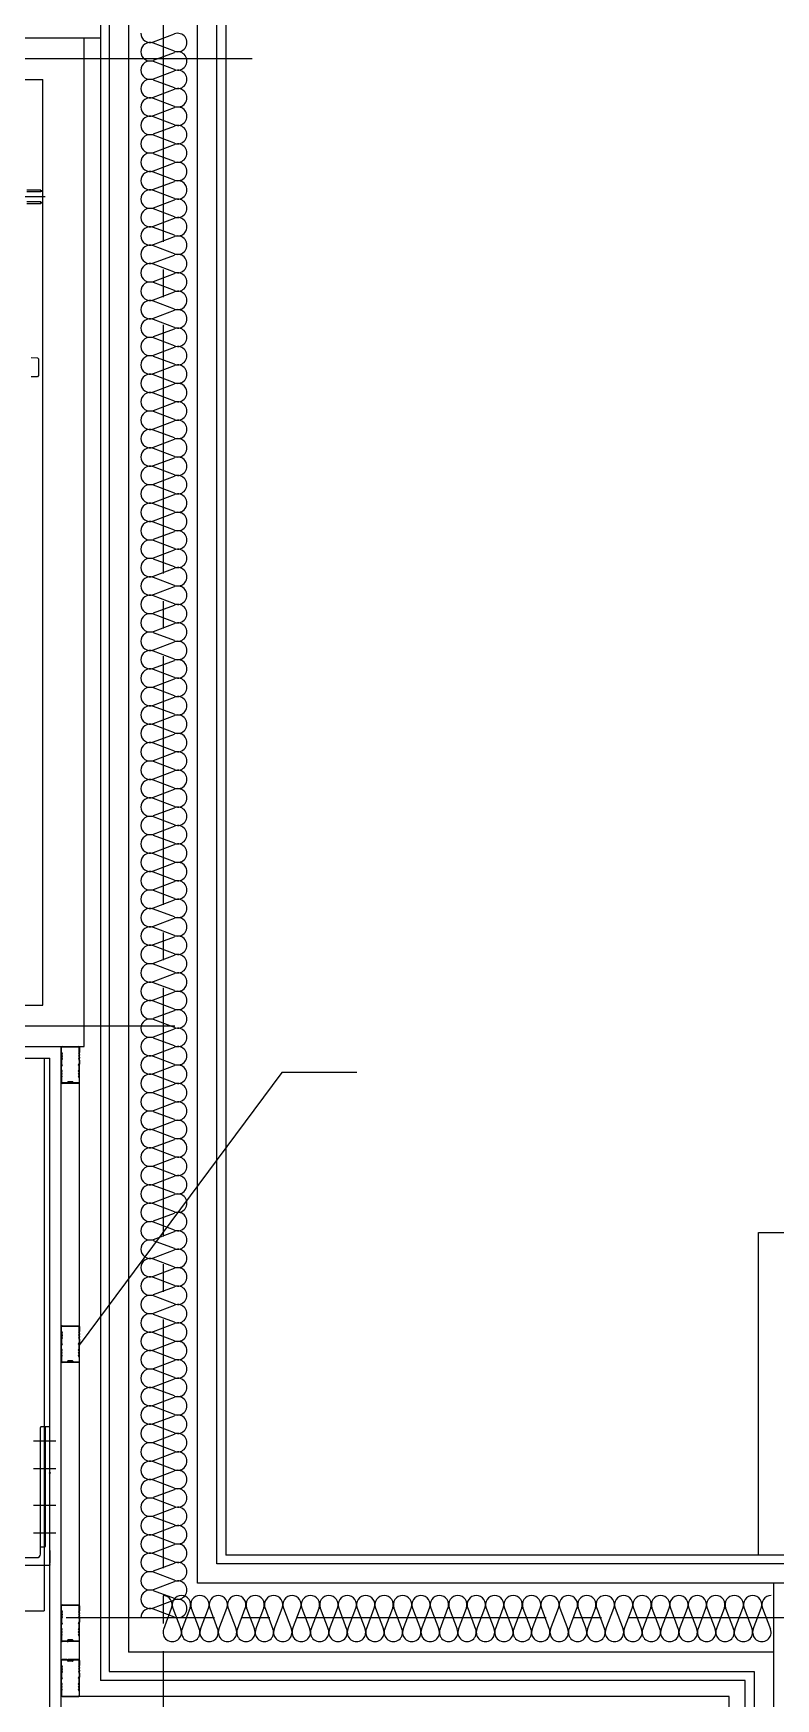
# Model space of a CAD drawing. Header units: millimetres. Extents: x 8300 to 98248, y -10383 to 40000.
# Drawn here: x 29159 to 29965, y 15320 to 17127 of the extents above; entities that cross this region are included whole.
import ezdxf

# ---------------------------------------------------------------- set-up
doc = ezdxf.new("R2010")
doc.units = ezdxf.units.MM
doc.header["$LTSCALE"] = 300
doc.linetypes.add('CADEWA_LINE5', pattern=[1.2, 0.9, -0.1, 0.1, -0.1])
doc.layers.add('K建0_壁', color=7, linetype='CONTINUOUS')

msp = doc.modelspace()

# ---------------------------------------------------------------- linework, layer by layer
at = {"layer": 'K建0_壁', "color": 250, "linetype": 'CADEWA_LINE5', "lineweight": -3}
for p, q in [((29300, 21851.2), (29300, 15304.7)), ((27688.6, 17100), (29396.6, 17100)), ((27688.6, 16050), (29312.7, 16050)), ((31156, 15407.5), (29194.9, 15407.5))]:
    msp.add_line(p, q, dxfattribs=at)
at = {"layer": 'K建0_壁', "color": 250, "linetype": 'Continuous', "lineweight": -3, "ltscale": 0.3}
for p, q in [((29232, 17686.5), (29232, 15339.5)), ((29368, 17658.5), (29368, 15475.5)), ((30068, 15475.5), (29368, 15475.5)), ((29932, 15339.5), (29232, 15339.5)), ((29932, 13978), (29932, 15339.5))]:
    msp.add_line(p, q, dxfattribs=at)
at = {"layer": 'K建0_壁', "color": 250, "linetype": 'Continuous', "lineweight": -3}
for p, q in [((29241.5, 17686.5), (29241.5, 15349)), ((29262.5, 17686.5), (29262.5, 15370)), ((29337.5, 15445), (29337.5, 17658.5)), ((29358.5, 15466), (29358.5, 17658.5)), ((27707.5, 17122.5), (29232, 17122.5)), ((29214.5, 16027.5), (29214.5, 17122.5)), ((29289.6, 17118.2), (29312.5, 17126.8)), ((29312.5, 17108.2), (29289.6, 17116.8)), ((29289.6, 17098.2), (29312.5, 17106.8)), ((29312.5, 17088.2), (29289.6, 17096.8)), ((29289.6, 17078.2), (29312.5, 17086.8)), ((27707.5, 17077.5), (29169.5, 17077.5)), ((29169.5, 16072.5), (29169.5, 17077.5)), ((29312.5, 17068.2), (29289.6, 17076.8)), ((29289.6, 17058.2), (29312.5, 17066.8)), ((29312.5, 17048.2), (29289.6, 17056.8)), ((29289.6, 17038.2), (29312.5, 17046.8)), ((29312.5, 17028.2), (29289.6, 17036.8)), ((29289.6, 17018.2), (29312.5, 17026.8)), ((29312.5, 17008.2), (29289.6, 17016.8)), ((29289.6, 16998.2), (29312.5, 17006.8)), ((29312.5, 16988.2), (29289.6, 16996.8)), ((29289.6, 16978.2), (29312.5, 16986.8)), ((29312.5, 16968.2), (29289.6, 16976.8)), ((29289.6, 16958.2), (29312.5, 16966.8)), ((29172, 16950), (29103.5, 16950)), ((29312.5, 16948.2), (29289.6, 16956.8)), ((29289.6, 16938.2), (29312.5, 16946.8)), ((29312.5, 16928.2), (29289.6, 16936.8)), ((29289.6, 16918.2), (29312.5, 16926.8)), ((29312.5, 16908.2), (29289.6, 16916.8)), ((29289.6, 16898.2), (29312.5, 16906.8)), ((29312.5, 16888.2), (29289.6, 16896.8)), ((29289.6, 16878.2), (29312.5, 16886.8)), ((29312.5, 16868.2), (29289.6, 16876.8)), ((29289.6, 16858.2), (29312.5, 16866.8)), ((29312.5, 16848.2), (29289.6, 16856.8)), ((29289.6, 16838.2), (29312.5, 16846.8)), ((29312.5, 16828.2), (29289.6, 16836.8)), ((29289.6, 16818.2), (29312.5, 16826.8)), ((29312.5, 16808.2), (29289.6, 16816.8)), ((29289.6, 16798.2), (29312.5, 16806.8)), ((29312.5, 16788.2), (29289.6, 16796.8)), ((29289.6, 16778.2), (29312.5, 16786.8)), ((29157, 16775.5), (29163.8, 16775.3)), ((29163.8, 16775.3), (29165, 16774.1)), ((29165, 16774.1), (29165, 16755.9)), ((29312.5, 16768.2), (29289.6, 16776.8)), ((29289.6, 16758.2), (29312.5, 16766.8)), ((29163.8, 16754.7), (29157, 16754.5)), ((29165, 16755.9), (29163.8, 16754.7)), ((29312.5, 16748.2), (29289.6, 16756.8)), ((29289.6, 16738.2), (29312.5, 16746.8)), ((29312.5, 16728.2), (29289.6, 16736.8)), ((29289.6, 16718.2), (29312.5, 16726.8)), ((29312.5, 16708.2), (29289.6, 16716.8)), ((29289.6, 16698.2), (29312.5, 16706.8)), ((29312.5, 16688.2), (29289.6, 16696.8)), ((29289.6, 16678.2), (29312.5, 16686.8)), ((29312.5, 16668.2), (29289.6, 16676.8)), ((29289.6, 16658.2), (29312.5, 16666.8)), ((29312.5, 16648.2), (29289.6, 16656.8)), ((29289.6, 16638.2), (29312.5, 16646.8)), ((29312.5, 16628.2), (29289.6, 16636.8)), ((29289.6, 16618.2), (29312.5, 16626.8)), ((29312.5, 16608.2), (29289.6, 16616.8)), ((29289.6, 16598.2), (29312.5, 16606.8)), ((29312.5, 16588.2), (29289.6, 16596.8)), ((29289.6, 16578.2), (29312.5, 16586.8)), ((29312.5, 16568.2), (29289.6, 16576.8)), ((29289.6, 16558.2), (29312.5, 16566.8)), ((29312.5, 16548.2), (29289.6, 16556.8)), ((29289.6, 16538.2), (29312.5, 16546.8)), ((29312.5, 16528.2), (29289.6, 16536.8)), ((29289.6, 16518.2), (29312.5, 16526.8)), ((29312.5, 16508.2), (29289.6, 16516.8)), ((29289.6, 16498.2), (29312.5, 16506.8)), ((29312.5, 16488.2), (29289.6, 16496.8)), ((29289.6, 16478.2), (29312.5, 16486.8)), ((29312.5, 16468.2), (29289.6, 16476.8)), ((29289.6, 16458.2), (29312.5, 16466.8)), ((29312.5, 16448.2), (29289.6, 16456.8)), ((29289.6, 16438.2), (29312.5, 16446.8)), ((29312.5, 16428.2), (29289.6, 16436.8)), ((29289.6, 16418.2), (29312.5, 16426.8)), ((29312.5, 16408.2), (29289.6, 16416.8)), ((29289.6, 16398.2), (29312.5, 16406.8)), ((29312.5, 16388.2), (29289.6, 16396.8)), ((29289.6, 16378.2), (29312.5, 16386.8)), ((29312.5, 16368.2), (29289.6, 16376.8)), ((29289.6, 16358.2), (29312.5, 16366.8)), ((29312.5, 16348.2), (29289.6, 16356.8)), ((29289.6, 16338.2), (29312.5, 16346.8)), ((29312.5, 16328.2), (29289.6, 16336.8)), ((29289.6, 16318.2), (29312.5, 16326.8)), ((29312.5, 16308.2), (29289.6, 16316.8)), ((29289.6, 16298.2), (29312.5, 16306.8)), ((29312.5, 16288.2), (29289.6, 16296.8)), ((29289.6, 16278.2), (29312.5, 16286.8)), ((29312.5, 16268.2), (29289.6, 16276.8)), ((29289.6, 16258.2), (29312.5, 16266.8)), ((29312.5, 16248.2), (29289.6, 16256.8)), ((29289.6, 16238.2), (29312.5, 16246.8)), ((29312.5, 16228.2), (29289.6, 16236.8)), ((29289.6, 16218.2), (29312.5, 16226.8)), ((29312.5, 16208.2), (29289.6, 16216.8)), ((29289.6, 16198.2), (29312.5, 16206.8)), ((29312.5, 16188.2), (29289.6, 16196.8)), ((29289.6, 16178.2), (29312.5, 16186.8)), ((29312.5, 16168.2), (29289.6, 16176.8)), ((29289.6, 16158.2), (29312.5, 16166.8)), ((29312.5, 16148.2), (29289.6, 16156.8)), ((29289.6, 16138.2), (29312.5, 16146.8)), ((29312.5, 16128.2), (29289.6, 16136.8)), ((29289.6, 16118.2), (29312.5, 16126.8)), ((29312.5, 16108.2), (29289.6, 16116.8)), ((29289.6, 16098.2), (29312.5, 16106.8)), ((29312.5, 16088.2), (29289.6, 16096.8)), ((27752.5, 16072.5), (29169.5, 16072.5)), ((29289.6, 16078.2), (29312.5, 16086.8)), ((29312.5, 16068.2), (29289.6, 16076.8)), ((29289.6, 16058.2), (29312.5, 16066.8)), ((29312.5, 16048.2), (29289.6, 16056.8)), ((29289.6, 16038.2), (29312.5, 16046.8)), ((29312.5, 16028.2), (29289.6, 16036.8)), ((27752.5, 16027.5), (29214.5, 16027.5)), ((29189.5, 15277), (29189.5, 16027.5)), ((29189.5, 16026.5), (29189.5, 16021.5)), ((29189.5, 16021.5), (29190.1, 16020)), ((29190.1, 16020), (29189.5, 16018.5)), ((29189.5, 16018.5), (29190.1, 16017)), ((29189.9, 16021.6), (29189.9, 16026.5)), ((29189.9, 16021.6), (29190.6, 16020)), ((29190.6, 16020), (29190, 16018.5)), ((29190, 16018.5), (29190.6, 16017)), ((29190.5, 16027.5), (29208.5, 16027.5)), ((29190.5, 16027.1), (29208.5, 16027.1)), ((29209, 16021.6), (29208.4, 16020)), ((29208.4, 16020), (29209, 16018.5)), ((29209, 16018.5), (29208.4, 16017)), ((29209.5, 16021.5), (29208.9, 16020)), ((29208.9, 16020), (29209.5, 16018.5)), ((29209.5, 16018.5), (29208.9, 16017)), ((29209, 16021.6), (29209, 16026.5)), ((29209.5, 15322), (29209.5, 16027.5)), ((29209.5, 16026.5), (29209.5, 16021.5)), ((29289.6, 16018.2), (29312.5, 16026.8)), ((27765, 16015), (29177, 16015)), ((27771, 16015), (29171, 16015)), ((29171, 16015), (29171, 15415)), ((29177, 15264.5), (29177, 16015)), ((29190.1, 16017), (29189.5, 16015.5)), ((29189.5, 16015.5), (29190.1, 16014)), ((29190.1, 16014), (29189.5, 16012.5)), ((29189.5, 16012.5), (29189.5, 16009)), ((29189.5, 16009), (29190.1, 16007.5)), ((29189.5, 16006), (29190.1, 16007.5)), ((29189.5, 16002.5), (29189.5, 16006)), ((29190.1, 16001), (29189.5, 16002.5)), ((29189.5, 15999.5), (29190.1, 16001)), ((29190.6, 16014), (29189.9, 16012.4)), ((29189.9, 16012.4), (29189.9, 16009.1)), ((29190.6, 16007.5), (29189.9, 16009.1)), ((29190.6, 16007.5), (29189.9, 16005.9)), ((29189.9, 16002.6), (29189.9, 16005.9)), ((29190.6, 16001), (29189.9, 16002.6)), ((29190.6, 16017), (29190, 16015.5)), ((29190, 16015.5), (29190.6, 16014)), ((29190, 15999.5), (29190.6, 16001)), ((29208.4, 16017), (29209, 16015.5)), ((29209, 16015.5), (29208.4, 16014)), ((29208.4, 16014), (29209, 16012.4)), ((29208.4, 16007.5), (29209, 16009.1)), ((29208.4, 16007.5), (29209, 16005.9)), ((29208.4, 16001), (29209, 16002.6)), ((29209, 15999.5), (29208.4, 16001)), ((29208.9, 16017), (29209.5, 16015.5)), ((29209.5, 16015.5), (29208.9, 16014)), ((29208.9, 16014), (29209.5, 16012.5)), ((29209.5, 16009), (29208.9, 16007.5)), ((29209.5, 16006), (29208.9, 16007.5)), ((29208.9, 16001), (29209.5, 16002.5)), ((29209.5, 15999.5), (29208.9, 16001)), ((29209, 16012.4), (29209, 16009.1)), ((29209, 16002.6), (29209, 16005.9)), ((29209.5, 16012.5), (29209.5, 16009)), ((29209.5, 16002.5), (29209.5, 16006)), ((29312.5, 16008.2), (29289.6, 16016.8)), ((29289.6, 15998.2), (29312.5, 16006.8)), ((29190.1, 15998), (29189.5, 15999.5)), ((29189.5, 15996.5), (29190.1, 15998)), ((29190.1, 15995), (29189.5, 15996.5)), ((29189.5, 15993.5), (29190.1, 15995)), ((29189.5, 15988.5), (29189.5, 15993.5)), ((29189.9, 15993.4), (29190.6, 15995)), ((29189.9, 15993.4), (29189.9, 15988.5)), ((29190.6, 15998), (29190, 15999.5)), ((29190, 15996.5), (29190.6, 15998)), ((29190.6, 15995), (29190, 15996.5)), ((29195.8, 15988), (29190.5, 15988)), ((29195.8, 15987.5), (29190.5, 15987.5)), ((29201.7, 15989.3), (29197.2, 15989.3)), ((29201.7, 15988.9), (29197.2, 15988.9)), ((29201.7, 15988.4), (29197.2, 15988.4)), ((29208.5, 15988), (29197.2, 15988)), ((29208.5, 15987.5), (29197.2, 15987.5)), ((29201.7, 15988.9), (29201.7, 15988.4)), ((29208.4, 15998), (29209, 15999.5)), ((29209, 15996.5), (29208.4, 15998)), ((29208.4, 15995), (29209, 15996.5)), ((29209, 15993.4), (29208.4, 15995)), ((29208.9, 15998), (29209.5, 15999.5)), ((29209.5, 15996.5), (29208.9, 15998)), ((29208.9, 15995), (29209.5, 15996.5)), ((29209.5, 15993.5), (29208.9, 15995)), ((29209, 15993.4), (29209, 15988.5)), ((29209.5, 15988.5), (29209.5, 15993.5)), ((29312.5, 15988.2), (29289.6, 15996.8)), ((29289.6, 15978.2), (29312.5, 15986.8)), ((29312.5, 15968.2), (29289.6, 15976.8)), ((29289.6, 15958.2), (29312.5, 15966.8)), ((29312.5, 15948.2), (29289.6, 15956.8)), ((29289.6, 15938.2), (29312.5, 15946.8)), ((29312.5, 15928.2), (29289.6, 15936.8)), ((29289.6, 15918.2), (29312.5, 15926.8)), ((29312.5, 15908.2), (29289.6, 15916.8)), ((29289.6, 15898.2), (29312.5, 15906.8)), ((29312.5, 15888.2), (29289.6, 15896.8)), ((29289.6, 15878.2), (29312.5, 15886.8)), ((29312.5, 15868.2), (29289.6, 15876.8)), ((29289.6, 15858.2), (29312.5, 15866.8)), ((29312.5, 15848.2), (29289.6, 15856.8)), ((29289.6, 15838.2), (29312.5, 15846.8)), ((29312.5, 15828.2), (29289.6, 15836.8)), ((29289.6, 15818.2), (29312.5, 15826.8)), ((29946.5, 15475.5), (29946.5, 15825.5)), ((29946.5, 15825.5), (30068, 15825.5)), ((29312.5, 15808.2), (29289.6, 15816.8)), ((29289.6, 15798.2), (29312.5, 15806.8)), ((29312.5, 15788.2), (29289.6, 15796.8)), ((29289.6, 15778.2), (29312.5, 15786.8)), ((29312.5, 15768.2), (29289.6, 15776.8)), ((29289.6, 15758.2), (29312.5, 15766.8)), ((29312.5, 15748.2), (29289.6, 15756.8)), ((29289.6, 15738.2), (29312.5, 15746.8)), ((29312.5, 15728.2), (29289.6, 15736.8)), ((29189.5, 15723.5), (29189.5, 15718.5)), ((29189.5, 15718.5), (29190.1, 15717)), ((29190.1, 15717), (29189.5, 15715.5)), ((29189.5, 15715.5), (29190.1, 15714)), ((29190.1, 15714), (29189.5, 15712.5)), ((29189.5, 15712.5), (29190.1, 15711)), ((29190.1, 15711), (29189.5, 15709.5)), ((29189.9, 15718.6), (29189.9, 15723.5)), ((29189.9, 15718.6), (29190.6, 15717)), ((29190.6, 15711), (29189.9, 15709.4)), ((29190.6, 15717), (29190, 15715.5)), ((29190, 15715.5), (29190.6, 15714)), ((29190.6, 15714), (29190, 15712.5)), ((29190, 15712.5), (29190.6, 15711)), ((29190.5, 15724.5), (29208.5, 15724.5)), ((29190.5, 15724.1), (29208.5, 15724.1)), ((29209, 15718.6), (29208.4, 15717)), ((29208.4, 15717), (29209, 15715.5)), ((29209, 15715.5), (29208.4, 15714)), ((29208.4, 15714), (29209, 15712.5)), ((29209, 15712.5), (29208.4, 15711)), ((29208.4, 15711), (29209, 15709.4)), ((29209.5, 15718.5), (29208.9, 15717)), ((29208.9, 15717), (29209.5, 15715.5)), ((29209.5, 15715.5), (29208.9, 15714)), ((29208.9, 15714), (29209.5, 15712.5)), ((29209.5, 15712.5), (29208.9, 15711)), ((29208.9, 15711), (29209.5, 15709.5)), ((29209, 15718.6), (29209, 15723.5)), ((29209.5, 15723.5), (29209.5, 15718.5)), ((29289.6, 15718.2), (29312.5, 15726.8)), ((29312.5, 15708.2), (29289.6, 15716.8)), ((29189.5, 15709.5), (29189.5, 15706)), ((29189.5, 15706), (29190.1, 15704.5)), ((29189.5, 15703), (29190.1, 15704.5)), ((29189.5, 15699.5), (29189.5, 15703)), ((29190.1, 15698), (29189.5, 15699.5)), ((29189.5, 15696.5), (29190.1, 15698)), ((29190.1, 15695), (29189.5, 15696.5)), ((29189.5, 15693.5), (29190.1, 15695)), ((29190.1, 15692), (29189.5, 15693.5)), ((29189.9, 15709.4), (29189.9, 15706.1)), ((29190.6, 15704.5), (29189.9, 15706.1)), ((29190.6, 15704.5), (29189.9, 15702.9)), ((29189.9, 15699.6), (29189.9, 15702.9)), ((29190.6, 15698), (29189.9, 15699.6)), ((29190, 15696.5), (29190.6, 15698)), ((29190.6, 15695), (29190, 15696.5)), ((29190, 15693.5), (29190.6, 15695)), ((29190.6, 15692), (29190, 15693.5)), ((29208.4, 15704.5), (29209, 15706.1)), ((29208.4, 15704.5), (29209, 15702.9)), ((29208.4, 15698), (29209, 15699.6)), ((29209, 15696.5), (29208.4, 15698)), ((29208.4, 15695), (29209, 15696.5)), ((29209, 15693.5), (29208.4, 15695)), ((29208.4, 15692), (29209, 15693.5)), ((29209.5, 15706), (29208.9, 15704.5)), ((29209.5, 15703), (29208.9, 15704.5)), ((29208.9, 15698), (29209.5, 15699.5)), ((29209.5, 15696.5), (29208.9, 15698)), ((29208.9, 15695), (29209.5, 15696.5)), ((29209.5, 15693.5), (29208.9, 15695)), ((29208.9, 15692), (29209.5, 15693.5)), ((29209, 15709.4), (29209, 15706.1)), ((29209, 15699.6), (29209, 15702.9)), ((29209.5, 15709.5), (29209.5, 15706)), ((29209.5, 15699.5), (29209.5, 15703)), ((29289.6, 15698.2), (29312.5, 15706.8)), ((29312.5, 15688.2), (29289.6, 15696.8)), ((29189.5, 15690.5), (29190.1, 15692)), ((29189.5, 15685.5), (29189.5, 15690.5)), ((29189.9, 15690.4), (29190.6, 15692)), ((29189.9, 15690.4), (29189.9, 15685.5)), ((29195.8, 15685), (29190.5, 15685)), ((29195.8, 15684.5), (29190.5, 15684.5)), ((29201.7, 15686.3), (29197.2, 15686.3)), ((29201.7, 15685.9), (29197.2, 15685.9)), ((29201.7, 15685.4), (29197.2, 15685.4)), ((29208.5, 15685), (29197.2, 15685)), ((29208.5, 15684.5), (29197.2, 15684.5)), ((29201.7, 15685.9), (29201.7, 15685.4)), ((29209, 15690.4), (29208.4, 15692)), ((29209.5, 15690.5), (29208.9, 15692)), ((29209, 15690.4), (29209, 15685.5)), ((29209.5, 15685.5), (29209.5, 15690.5)), ((29289.6, 15678.2), (29312.5, 15686.8)), ((29312.5, 15668.2), (29289.6, 15676.8)), ((29289.6, 15658.2), (29312.5, 15666.8)), ((29312.5, 15648.2), (29289.6, 15656.8)), ((29289.6, 15638.2), (29312.5, 15646.8)), ((29312.5, 15628.2), (29289.6, 15636.8)), ((29289.6, 15618.2), (29312.5, 15626.8)), ((29166.9, 15484.8), (29166.9, 15614.1)), ((29167.4, 15614.6), (29167.4, 15614.6)), ((29167.5, 15614.6), (29167.4, 15614.6)), ((29172.3, 15614.6), (29167.5, 15614.6)), ((29177, 15614.6), (29172.5, 15614.6)), ((29172.5, 15613.6), (29172.5, 15614.6)), ((29172.5, 15485.4), (29172.5, 15613.6)), ((29177, 15613.6), (29177, 15614.6)), ((29177, 15465.4), (29177, 15613.6)), ((29312.5, 15608.2), (29289.6, 15616.8)), ((29289.6, 15598.2), (29312.5, 15606.8)), ((29159.4, 15599.6), (29183.7, 15599.6)), ((29312.5, 15588.2), (29289.6, 15596.8)), ((29289.6, 15578.2), (29312.5, 15586.8)), ((29159.4, 15569.6), (29183.7, 15569.6)), ((29312.5, 15568.2), (29289.6, 15576.8)), ((29289.6, 15558.2), (29312.5, 15566.8)), ((29312.5, 15548.2), (29289.6, 15556.8)), ((29289.6, 15538.2), (29312.5, 15546.8)), ((29312.5, 15528.2), (29289.6, 15536.8)), ((29159.4, 15529.6), (29183.7, 15529.6)), ((29289.6, 15518.2), (29312.5, 15526.8)), ((29312.5, 15508.2), (29289.6, 15516.8)), ((29159.4, 15499.6), (29183.7, 15499.6)), ((29289.6, 15498.2), (29312.5, 15506.8)), ((29312.5, 15488.2), (29289.6, 15496.8)), ((29166.9, 15476.6), (29166.9, 15484.6)), ((29166.9, 15484.6), (29167, 15484.6)), ((29167.5, 15484.6), (29167, 15484.6)), ((29167.5, 15484.6), (29171.7, 15484.6)), ((29177, 15480.6), (29177, 15481.6)), ((29289.6, 15478.2), (29312.5, 15486.8)), ((29312.5, 15468.2), (29289.6, 15476.8)), ((29138, 15464.5), (29177, 15464.5)), ((29142, 15472.7), (29163, 15472.7)), ((29177, 15465.4), (29177, 15464.6)), ((29177, 15464.6), (29177, 15464.5)), ((29289.6, 15458.2), (29312.5, 15466.8)), ((30058.5, 15466), (29358.5, 15466)), ((29312.5, 15448.2), (29289.6, 15456.8)), ((29289.6, 15438.2), (29312.5, 15446.8)), ((30037.5, 15445), (29337.5, 15445)), ((29962.5, 15445), (29962.5, 13631.2)), ((29312.5, 15428.2), (29289.6, 15436.8)), ((29289.6, 15418.2), (29312.5, 15426.8)), ((27771, 15415), (29171, 15415)), ((29189.5, 15420.5), (29189.5, 15415.5)), ((29189.5, 15415.5), (29190.1, 15414)), ((29190.1, 15414), (29189.5, 15412.5)), ((29189.5, 15412.5), (29190.1, 15411)), ((29190.1, 15411), (29189.5, 15409.5)), ((29189.5, 15409.5), (29190.1, 15408)), ((29190.1, 15408), (29189.5, 15406.5)), ((29189.5, 15406.5), (29189.5, 15403)), ((29189.9, 15415.6), (29189.9, 15420.5)), ((29189.9, 15415.6), (29190.6, 15414)), ((29190.6, 15408), (29189.9, 15406.4)), ((29189.9, 15406.4), (29189.9, 15403.1)), ((29190.6, 15414), (29190, 15412.5)), ((29190, 15412.5), (29190.6, 15411)), ((29190.6, 15411), (29190, 15409.5)), ((29190, 15409.5), (29190.6, 15408)), ((29190.5, 15421.5), (29208.5, 15421.5)), ((29190.5, 15421.1), (29208.5, 15421.1)), ((29209, 15415.6), (29208.4, 15414)), ((29208.4, 15414), (29209, 15412.5)), ((29209, 15412.5), (29208.4, 15411)), ((29208.4, 15411), (29209, 15409.5)), ((29209, 15409.5), (29208.4, 15408)), ((29208.4, 15408), (29209, 15406.4)), ((29209.5, 15415.5), (29208.9, 15414)), ((29208.9, 15414), (29209.5, 15412.5)), ((29209.5, 15412.5), (29208.9, 15411)), ((29208.9, 15411), (29209.5, 15409.5)), ((29209.5, 15409.5), (29208.9, 15408)), ((29208.9, 15408), (29209.5, 15406.5)), ((29209, 15415.6), (29209, 15420.5)), ((29209, 15406.4), (29209, 15403.1)), ((29209.5, 15420.5), (29209.5, 15415.5)), ((29209.5, 15406.5), (29209.5, 15403)), ((29312.5, 15408.2), (29289.6, 15416.8)), ((29300.7, 15395), (29309.3, 15417.9)), ((29310.7, 15417.9), (29319.3, 15395)), ((29320.7, 15395), (29329.3, 15417.9)), ((29330.7, 15417.9), (29339.3, 15395)), ((29340.7, 15395), (29349.3, 15417.9)), ((29350.7, 15417.9), (29359.3, 15395)), ((29360.7, 15395), (29369.3, 15417.9)), ((29370.7, 15417.9), (29379.3, 15395)), ((29380.7, 15395), (29389.3, 15417.9)), ((29390.7, 15417.9), (29399.3, 15395)), ((29400.7, 15395), (29409.3, 15417.9)), ((29410.7, 15417.9), (29419.3, 15395)), ((29420.7, 15395), (29429.3, 15417.9)), ((29430.7, 15417.9), (29439.3, 15395)), ((29440.7, 15395), (29449.3, 15417.9)), ((29450.7, 15417.9), (29459.3, 15395)), ((29460.7, 15395), (29469.3, 15417.9)), ((29470.7, 15417.9), (29479.3, 15395)), ((29480.7, 15395), (29489.3, 15417.9)), ((29490.7, 15417.9), (29499.3, 15395)), ((29500.7, 15395), (29509.3, 15417.9)), ((29510.7, 15417.9), (29519.3, 15395)), ((29520.7, 15395), (29529.3, 15417.9)), ((29530.7, 15417.9), (29539.3, 15395)), ((29540.7, 15395), (29549.3, 15417.9)), ((29550.7, 15417.9), (29559.3, 15395)), ((29560.7, 15395), (29569.3, 15417.9)), ((29570.7, 15417.9), (29579.3, 15395)), ((29580.7, 15395), (29589.3, 15417.9)), ((29590.7, 15417.9), (29599.3, 15395)), ((29600.7, 15395), (29609.3, 15417.9)), ((29610.7, 15417.9), (29619.3, 15395)), ((29620.7, 15395), (29629.3, 15417.9)), ((29630.7, 15417.9), (29639.3, 15395)), ((29640.7, 15395), (29649.3, 15417.9)), ((29650.7, 15417.9), (29659.3, 15395)), ((29660.7, 15395), (29669.3, 15417.9)), ((29670.7, 15417.9), (29679.3, 15395)), ((29680.7, 15395), (29689.3, 15417.9)), ((29690.7, 15417.9), (29699.3, 15395)), ((29700.7, 15395), (29709.3, 15417.9)), ((29710.7, 15417.9), (29719.3, 15395)), ((29720.7, 15395), (29729.3, 15417.9)), ((29730.7, 15417.9), (29739.3, 15395)), ((29740.7, 15395), (29749.3, 15417.9)), ((29750.7, 15417.9), (29759.3, 15395)), ((29760.7, 15395), (29769.3, 15417.9)), ((29770.7, 15417.9), (29779.3, 15395)), ((29780.7, 15395), (29789.3, 15417.9)), ((29790.7, 15417.9), (29799.3, 15395)), ((29800.7, 15395), (29809.3, 15417.9)), ((29810.7, 15417.9), (29819.3, 15395)), ((29820.7, 15395), (29829.3, 15417.9)), ((29830.7, 15417.9), (29839.3, 15395)), ((29840.7, 15395), (29849.3, 15417.9)), ((29850.7, 15417.9), (29859.3, 15395)), ((29860.7, 15395), (29869.3, 15417.9)), ((29870.7, 15417.9), (29879.3, 15395)), ((29880.7, 15395), (29889.3, 15417.9)), ((29890.7, 15417.9), (29899.3, 15395)), ((29900.7, 15395), (29909.3, 15417.9)), ((29910.7, 15417.9), (29919.3, 15395)), ((29920.7, 15395), (29929.3, 15417.9)), ((29930.7, 15417.9), (29939.3, 15395)), ((29940.7, 15395), (29949.3, 15417.9)), ((29950.7, 15417.9), (29959.3, 15395)), ((29189.5, 15403), (29190.1, 15401.5)), ((29189.5, 15400), (29190.1, 15401.5)), ((29189.5, 15396.5), (29189.5, 15400)), ((29190.1, 15395), (29189.5, 15396.5)), ((29189.5, 15393.5), (29190.1, 15395)), ((29190.1, 15392), (29189.5, 15393.5)), ((29189.5, 15390.5), (29190.1, 15392)), ((29190.1, 15389), (29189.5, 15390.5)), ((29189.5, 15387.5), (29190.1, 15389)), ((29189.5, 15382.5), (29189.5, 15387.5)), ((29190.6, 15401.5), (29189.9, 15403.1)), ((29190.6, 15401.5), (29189.9, 15399.9)), ((29189.9, 15396.6), (29189.9, 15399.9)), ((29190.6, 15395), (29189.9, 15396.6)), ((29189.9, 15387.4), (29190.6, 15389)), ((29189.9, 15387.4), (29189.9, 15382.5)), ((29190, 15393.5), (29190.6, 15395)), ((29190.6, 15392), (29190, 15393.5)), ((29190, 15390.5), (29190.6, 15392)), ((29190.6, 15389), (29190, 15390.5)), ((29208.4, 15401.5), (29209, 15403.1)), ((29208.4, 15401.5), (29209, 15399.9)), ((29208.4, 15395), (29209, 15396.6)), ((29209, 15393.5), (29208.4, 15395)), ((29208.4, 15392), (29209, 15393.5)), ((29209, 15390.5), (29208.4, 15392)), ((29208.4, 15389), (29209, 15390.5)), ((29209, 15387.4), (29208.4, 15389)), ((29209.5, 15403), (29208.9, 15401.5)), ((29209.5, 15400), (29208.9, 15401.5)), ((29208.9, 15395), (29209.5, 15396.5)), ((29209.5, 15393.5), (29208.9, 15395)), ((29208.9, 15392), (29209.5, 15393.5)), ((29209.5, 15390.5), (29208.9, 15392)), ((29208.9, 15389), (29209.5, 15390.5)), ((29209.5, 15387.5), (29208.9, 15389)), ((29209, 15396.6), (29209, 15399.9)), ((29209, 15387.4), (29209, 15382.5)), ((29209.5, 15396.5), (29209.5, 15400)), ((29209.5, 15382.5), (29209.5, 15387.5)), ((29195.8, 15382), (29190.5, 15382)), ((29195.8, 15381.5), (29190.5, 15381.5)), ((29201.7, 15383.3), (29197.2, 15383.3)), ((29201.7, 15382.9), (29197.2, 15382.9)), ((29201.7, 15382.4), (29197.2, 15382.4)), ((29208.5, 15382), (29197.2, 15382)), ((29208.5, 15381.5), (29197.2, 15381.5)), ((29201.7, 15382.9), (29201.7, 15382.4)), ((29962.5, 15370), (29262.5, 15370)), ((29189.5, 15361), (29189.5, 15356)), ((29189.5, 15356), (29190.1, 15354.5)), ((29190.1, 15354.5), (29189.5, 15353)), ((29189.5, 15353), (29190.1, 15351.5)), ((29190.1, 15351.5), (29189.5, 15350)), ((29189.5, 15350), (29190.1, 15348.5)), ((29189.9, 15356.1), (29189.9, 15361)), ((29189.9, 15356.1), (29190.6, 15354.5)), ((29190.6, 15354.5), (29190, 15353)), ((29190, 15353), (29190.6, 15351.5)), ((29190.6, 15351.5), (29190, 15350)), ((29190, 15350), (29190.6, 15348.5)), ((29195.8, 15362), (29190.5, 15362)), ((29195.8, 15361.5), (29190.5, 15361.5)), ((29208.5, 15362), (29197.2, 15362)), ((29208.5, 15361.5), (29197.2, 15361.5)), ((29201.7, 15361.1), (29197.2, 15361.1)), ((29201.7, 15360.6), (29197.2, 15360.6)), ((29201.7, 15360.2), (29197.2, 15360.2)), ((29201.7, 15360.6), (29201.7, 15361.1)), ((29209, 15356.1), (29208.4, 15354.5)), ((29208.4, 15354.5), (29209, 15353)), ((29209, 15353), (29208.4, 15351.5)), ((29208.4, 15351.5), (29209, 15350)), ((29209, 15350), (29208.4, 15348.5)), ((29209.5, 15356), (29208.9, 15354.5)), ((29208.9, 15354.5), (29209.5, 15353)), ((29209.5, 15353), (29208.9, 15351.5)), ((29208.9, 15351.5), (29209.5, 15350)), ((29209.5, 15350), (29208.9, 15348.5)), ((29209, 15356.1), (29209, 15361)), ((29209.5, 15361), (29209.5, 15356)), ((29190.1, 15348.5), (29189.5, 15347)), ((29189.5, 15347), (29189.5, 15343.5)), ((29189.5, 15343.5), (29190.1, 15342)), ((29189.5, 15340.5), (29190.1, 15342)), ((29189.5, 15337), (29189.5, 15340.5)), ((29190.1, 15335.5), (29189.5, 15337)), ((29189.5, 15334), (29190.1, 15335.5)), ((29190.1, 15332.5), (29189.5, 15334)), ((29189.5, 15331), (29190.1, 15332.5)), ((29190.6, 15348.5), (29189.9, 15346.9)), ((29189.9, 15346.9), (29189.9, 15343.6)), ((29190.6, 15342), (29189.9, 15343.6)), ((29190.6, 15342), (29189.9, 15340.4)), ((29189.9, 15337.1), (29189.9, 15340.4)), ((29190.6, 15335.5), (29189.9, 15337.1)), ((29190, 15334), (29190.6, 15335.5)), ((29190.6, 15332.5), (29190, 15334)), ((29190, 15331), (29190.6, 15332.5)), ((29208.4, 15348.5), (29209, 15346.9)), ((29208.4, 15342), (29209, 15343.6)), ((29208.4, 15342), (29209, 15340.4)), ((29208.4, 15335.5), (29209, 15337.1)), ((29209, 15334), (29208.4, 15335.5)), ((29208.4, 15332.5), (29209, 15334)), ((29209, 15331), (29208.4, 15332.5)), ((29208.9, 15348.5), (29209.5, 15347)), ((29209.5, 15343.5), (29208.9, 15342)), ((29209.5, 15340.5), (29208.9, 15342)), ((29208.9, 15335.5), (29209.5, 15337)), ((29209.5, 15334), (29208.9, 15335.5)), ((29208.9, 15332.5), (29209.5, 15334)), ((29209.5, 15331), (29208.9, 15332.5)), ((29209, 15346.9), (29209, 15343.6)), ((29209, 15337.1), (29209, 15340.4)), ((29209.5, 15347), (29209.5, 15343.5)), ((29209.5, 15337), (29209.5, 15340.5)), ((29241.5, 15349), (29941.5, 15349)), ((29941.5, 15349), (29941.5, 13968.5)), ((29190.1, 15329.5), (29189.5, 15331)), ((29189.5, 15328), (29190.1, 15329.5)), ((29189.5, 15323), (29189.5, 15328)), ((29914.5, 15322), (29189.5, 15322)), ((29189.9, 15327.9), (29190.6, 15329.5)), ((29189.9, 15327.9), (29189.9, 15323)), ((29190.6, 15329.5), (29190, 15331)), ((29190.5, 15322.4), (29208.5, 15322.4)), ((29190.5, 15322), (29208.5, 15322)), ((29208.4, 15329.5), (29209, 15331)), ((29209, 15327.9), (29208.4, 15329.5)), ((29208.9, 15329.5), (29209.5, 15331)), ((29209.5, 15328), (29208.9, 15329.5)), ((29209, 15327.9), (29209, 15323)), ((29209.5, 15323), (29209.5, 15328)), ((29914.5, 14520), (29914.5, 15322))]:
    msp.add_line(p, q, dxfattribs=at)
for points in [[(29152, 16955.6), (29167.5, 16955.6), (29167.5, 16957.1), (29152, 16957.1)], [(29152, 16942.9), (29167.5, 16942.9), (29167.5, 16944.4), (29152, 16944.4)], [(29167.5, 16957.1), (29169, 16956.8), (29169, 16955.9), (29167.5, 16955.6)], [(29167.5, 16944.4), (29169, 16944.1), (29169, 16943.2), (29167.5, 16942.9)], [(29510.4, 15999.4), (29428.8, 15999.4), (29209, 15703.4)], [(29177, 15480.6), (29177, 15467.6), (29177, 15466.6)]]:
    msp.add_lwpolyline(points, dxfattribs=at)
msp.add_circle((29177, 15564.6), 0.5, dxfattribs=at)
for centre, radius, start, end in [((29286, 17127.5), 10, 180, 290.7966), ((29316, 17117.5), 10, 249.2034, 110.7966), ((29286, 17107.5), 10, 69.2034, 180), ((29286, 17107.5), 10, 180, 290.7966), ((29316, 17097.5), 10, 249.2034, 110.7966), ((29286, 17087.5), 10, 69.2034, 180), ((29286, 17087.5), 10, 180, 290.7966), ((29316, 17077.5), 10, 249.2034, 110.7966), ((29286, 17067.5), 10, 69.2034, 180), ((29286, 17067.5), 10, 180, 290.7966), ((29316, 17057.5), 10, 249.2034, 110.7966), ((29286, 17047.5), 10, 69.2034, 180), ((29286, 17047.5), 10, 180, 290.7966), ((29286, 17027.5), 10, 69.2034, 180), ((29316, 17037.5), 10, 249.2034, 110.7966), ((29286, 17027.5), 10, 180, 290.7966), ((29286, 17007.5), 10, 69.2034, 180), ((29316, 17017.5), 10, 249.2034, 110.7966), ((29286, 17007.5), 10, 180, 290.7966), ((29286, 16987.5), 10, 69.2034, 180), ((29316, 16997.5), 10, 249.2034, 110.7966), ((29286, 16987.5), 10, 180, 290.7966), ((29286, 16967.5), 10, 69.2034, 180), ((29316, 16977.5), 10, 249.2034, 110.7966), ((29286, 16967.5), 10, 180, 290.7966), ((29316, 16957.5), 10, 249.2034, 110.7966), ((29286, 16947.5), 10, 69.2034, 180), ((29286, 16947.5), 10, 180, 290.7966), ((29316, 16937.5), 10, 249.2034, 110.7966), ((29286, 16927.5), 10, 69.2034, 180), ((29286, 16927.5), 10, 180, 290.7966), ((29316, 16917.5), 10, 249.2034, 110.7966), ((29286, 16907.5), 10, 69.2034, 180), ((29286, 16907.5), 10, 180, 290.7966), ((29316, 16897.5), 10, 249.2034, 110.7966), ((29286, 16887.5), 10, 69.2034, 180), ((29286, 16887.5), 10, 180, 290.7966), ((29316, 16877.5), 10, 249.2034, 110.7966), ((29286, 16867.5), 10, 69.2034, 180), ((29286, 16867.5), 10, 180, 290.7966), ((29286, 16847.5), 10, 69.2034, 180), ((29316, 16857.5), 10, 249.2034, 110.7966), ((29286, 16847.5), 10, 180, 290.7966), ((29286, 16827.5), 10, 69.2034, 180), ((29316, 16837.5), 10, 249.2034, 110.7966), ((29286, 16827.5), 10, 180, 290.7966), ((29286, 16807.5), 10, 69.2034, 180), ((29316, 16817.5), 10, 249.2034, 110.7966), ((29286, 16807.5), 10, 180, 290.7966), ((29286, 16787.5), 10, 69.2034, 180), ((29316, 16797.5), 10, 249.2034, 110.7966), ((29286, 16787.5), 10, 180, 290.7966), ((29316, 16777.5), 10, 249.2034, 110.7966), ((29286, 16767.5), 10, 69.2034, 180), ((29286, 16767.5), 10, 180, 290.7966), ((29316, 16757.5), 10, 249.2034, 110.7966), ((29286, 16747.5), 10, 69.2034, 180), ((29286, 16747.5), 10, 180, 290.7966), ((29316, 16737.5), 10, 249.2034, 110.7966), ((29286, 16727.5), 10, 69.2034, 180), ((29286, 16727.5), 10, 180, 290.7966), ((29316, 16717.5), 10, 249.2034, 110.7966), ((29286, 16707.5), 10, 69.2034, 180), ((29286, 16707.5), 10, 180, 290.7966), ((29316, 16697.5), 10, 249.2034, 110.7966), ((29286, 16687.5), 10, 69.2034, 180), ((29286, 16687.5), 10, 180, 290.7966), ((29316, 16677.5), 10, 249.2034, 110.7966), ((29286, 16667.5), 10, 69.2034, 180), ((29286, 16667.5), 10, 180, 290.7966), ((29286, 16647.5), 10, 69.2034, 180), ((29316, 16657.5), 10, 249.2034, 110.7966), ((29286, 16647.5), 10, 180, 290.7966), ((29286, 16627.5), 10, 69.2034, 180), ((29316, 16637.5), 10, 249.2034, 110.7966), ((29286, 16627.5), 10, 180, 290.7966), ((29286, 16607.5), 10, 69.2034, 180), ((29316, 16617.5), 10, 249.2034, 110.7966), ((29286, 16607.5), 10, 180, 290.7966), ((29286, 16587.5), 10, 69.2034, 180), ((29316, 16597.5), 10, 249.2034, 110.7966), ((29286, 16587.5), 10, 180, 290.7966), ((29316, 16577.5), 10, 249.2034, 110.7966), ((29286, 16567.5), 10, 69.2034, 180), ((29286, 16567.5), 10, 180, 290.7966), ((29316, 16557.5), 10, 249.2034, 110.7966), ((29286, 16547.5), 10, 69.2034, 180), ((29286, 16547.5), 10, 180, 290.7966), ((29316, 16537.5), 10, 249.2034, 110.7966), ((29286, 16527.5), 10, 69.2034, 180), ((29286, 16527.5), 10, 180, 290.7966), ((29316, 16517.5), 10, 249.2034, 110.7966), ((29286, 16507.5), 10, 69.2034, 180), ((29286, 16507.5), 10, 180, 290.7966), ((29316, 16497.5), 10, 249.2034, 110.7966), ((29286, 16487.5), 10, 69.2034, 180), ((29286, 16487.5), 10, 180, 290.7966), ((29286, 16467.5), 10, 69.2034, 180), ((29316, 16477.5), 10, 249.2034, 110.7966), ((29286, 16467.5), 10, 180, 290.7966), ((29286, 16447.5), 10, 69.2034, 180), ((29316, 16457.5), 10, 249.2034, 110.7966), ((29286, 16447.5), 10, 180, 290.7966), ((29286, 16427.5), 10, 69.2034, 180), ((29316, 16437.5), 10, 249.2034, 110.7966), ((29286, 16427.5), 10, 180, 290.7966), ((29286, 16407.5), 10, 69.2034, 180), ((29316, 16417.5), 10, 249.2034, 110.7966), ((29286, 16407.5), 10, 180, 290.7966), ((29316, 16397.5), 10, 249.2034, 110.7966), ((29286, 16387.5), 10, 69.2034, 180), ((29286, 16387.5), 10, 180, 290.7966), ((29316, 16377.5), 10, 249.2034, 110.7966), ((29286, 16367.5), 10, 69.2034, 180), ((29286, 16367.5), 10, 180, 290.7966), ((29316, 16357.5), 10, 249.2034, 110.7966), ((29286, 16347.5), 10, 69.2034, 180), ((29286, 16347.5), 10, 180, 290.7966), ((29316, 16337.5), 10, 249.2034, 110.7966), ((29286, 16327.5), 10, 69.2034, 180), ((29286, 16327.5), 10, 180, 290.7966), ((29316, 16317.5), 10, 249.2034, 110.7966), ((29286, 16307.5), 10, 69.2034, 180), ((29286, 16307.5), 10, 180, 290.7966), ((29286, 16287.5), 10, 69.2034, 180), ((29316, 16297.5), 10, 249.2034, 110.7966), ((29286, 16287.5), 10, 180, 290.7966), ((29286, 16267.5), 10, 69.2034, 180), ((29316, 16277.5), 10, 249.2034, 110.7966), ((29286, 16267.5), 10, 180, 290.7966), ((29286, 16247.5), 10, 69.2034, 180), ((29316, 16257.5), 10, 249.2034, 110.7966), ((29286, 16247.5), 10, 180, 290.7966), ((29286, 16227.5), 10, 69.2034, 180), ((29316, 16237.5), 10, 249.2034, 110.7966), ((29286, 16227.5), 10, 180, 290.7966), ((29286, 16207.5), 10, 69.2034, 180), ((29316, 16217.5), 10, 249.2034, 110.7966), ((29286, 16207.5), 10, 180, 290.7966), ((29316, 16197.5), 10, 249.2034, 110.7966), ((29286, 16187.5), 10, 69.2034, 180), ((29286, 16187.5), 10, 180, 290.7966), ((29316, 16177.5), 10, 249.2034, 110.7966), ((29286, 16167.5), 10, 69.2034, 180), ((29286, 16167.5), 10, 180, 290.7966), ((29316, 16157.5), 10, 249.2034, 110.7966), ((29286, 16147.5), 10, 69.2034, 180), ((29286, 16147.5), 10, 180, 290.7966), ((29316, 16137.5), 10, 249.2034, 110.7966), ((29286, 16127.5), 10, 69.2034, 180), ((29286, 16127.5), 10, 180, 290.7966), ((29316, 16117.5), 10, 249.2034, 110.7966), ((29286, 16107.5), 10, 69.2034, 180), ((29286, 16107.5), 10, 180, 290.7966), ((29286, 16087.5), 10, 69.2034, 180), ((29316, 16097.5), 10, 249.2034, 110.7966), ((29286, 16087.5), 10, 180, 290.7966), ((29286, 16067.5), 10, 69.2034, 180), ((29316, 16077.5), 10, 249.2034, 110.7966), ((29286, 16067.5), 10, 180, 290.7966), ((29286, 16047.5), 10, 69.2034, 180), ((29316, 16057.5), 10, 249.2034, 110.7966), ((29286, 16047.5), 10, 180, 290.7966), ((29286, 16027.5), 10, 69.2034, 180), ((29316, 16037.5), 10, 249.2034, 110.7966), ((29190.5, 16026.5), 1, 90, 180), ((29190.5, 16026.5), 0.55, 90, 180), ((29208.5, 16026.5), 1, 0, 90), ((29208.5, 16026.5), 0.55, 0, 90), ((29286, 16027.5), 10, 180, 290.7966), ((29316, 16017.5), 10, 249.2034, 110.7966), ((29286, 16007.5), 10, 69.2034, 180), ((29286, 16007.5), 10, 180, 290.7966), ((29316, 15997.5), 10, 249.2034, 110.7966), ((29190.5, 15988.5), 1, 180, 270), ((29190.5, 15988.5), 0.55, 180, 270), ((29195.8, 15988.3), 0.3, 270, 0), ((29195.8, 15988.3), 0.75, 270, 0), ((29197.2, 15988.2), 1.12, 90, 178.6213), ((29197.2, 15988.2), 0.675, 90, 270), ((29197.2, 15988.2), 0.225, 90, 270), ((29201.7, 15988.6), 0.675, 270, 90), ((29208.5, 15988.5), 0.55, 270, 0), ((29208.5, 15988.5), 1, 270, 0), ((29286, 15987.5), 10, 69.2034, 180), ((29286, 15987.5), 10, 180, 290.7966), ((29316, 15977.5), 10, 249.2034, 110.7966), ((29286, 15967.5), 10, 69.2034, 180), ((29286, 15967.5), 10, 180, 290.7966), ((29316, 15957.5), 10, 249.2034, 110.7966), ((29286, 15947.5), 10, 69.2034, 180), ((29286, 15947.5), 10, 180, 290.7966), ((29316, 15937.5), 10, 249.2034, 110.7966), ((29286, 15927.5), 10, 69.2034, 180), ((29286, 15927.5), 10, 180, 290.7966), ((29286, 15907.5), 10, 69.2034, 180), ((29316, 15917.5), 10, 249.2034, 110.7966), ((29286, 15907.5), 10, 180, 290.7966), ((29286, 15887.5), 10, 69.2034, 180), ((29316, 15897.5), 10, 249.2034, 110.7966), ((29286, 15887.5), 10, 180, 290.7966), ((29286, 15867.5), 10, 69.2034, 180), ((29316, 15877.5), 10, 249.2034, 110.7966), ((29286, 15867.5), 10, 180, 290.7966), ((29286, 15847.5), 10, 69.2034, 180), ((29316, 15857.5), 10, 249.2034, 110.7966), ((29286, 15847.5), 10, 180, 290.7966), ((29286, 15827.5), 10, 69.2034, 180), ((29316, 15837.5), 10, 249.2034, 110.7966), ((29286, 15827.5), 10, 180, 290.7966), ((29316, 15817.5), 10, 249.2034, 110.7966), ((29286, 15807.5), 10, 69.2034, 180), ((29286, 15807.5), 10, 180, 290.7966), ((29316, 15797.5), 10, 249.2034, 110.7966), ((29286, 15787.5), 10, 69.2034, 180), ((29286, 15787.5), 10, 180, 290.7966), ((29316, 15777.5), 10, 249.2034, 110.7966), ((29286, 15767.5), 10, 69.2034, 180), ((29286, 15767.5), 10, 180, 290.7966), ((29316, 15757.5), 10, 249.2034, 110.7966), ((29286, 15747.5), 10, 69.2034, 180), ((29286, 15747.5), 10, 180, 290.7966), ((29316, 15737.5), 10, 249.2034, 110.7966), ((29286, 15727.5), 10, 69.2034, 180), ((29190.5, 15723.5), 1, 90, 180), ((29190.5, 15723.5), 0.55, 90, 180), ((29208.5, 15723.5), 1, 0, 90), ((29208.5, 15723.5), 0.55, 0, 90), ((29286, 15727.5), 10, 180, 290.7966), ((29286, 15707.5), 10, 69.2034, 180), ((29316, 15717.5), 10, 249.2034, 110.7966), ((29286, 15707.5), 10, 180, 290.7966), ((29286, 15687.5), 10, 69.2034, 180), ((29316, 15697.5), 10, 249.2034, 110.7966), ((29190.5, 15685.5), 1, 180, 270), ((29190.5, 15685.5), 0.55, 180, 270), ((29195.8, 15685.3), 0.3, 270, 0), ((29195.8, 15685.3), 0.75, 270, 0), ((29197.2, 15685.2), 1.12, 90, 178.6213), ((29197.2, 15685.2), 0.675, 90, 270), ((29197.2, 15685.2), 0.225, 90, 270), ((29201.7, 15685.6), 0.675, 270, 90), ((29208.5, 15685.5), 0.55, 270, 0), ((29208.5, 15685.5), 1, 270, 0), ((29286, 15687.5), 10, 180, 290.7966), ((29286, 15667.5), 10, 69.2034, 180), ((29316, 15677.5), 10, 249.2034, 110.7966), ((29286, 15667.5), 10, 180, 290.7966), ((29286, 15647.5), 10, 69.2034, 180), ((29316, 15657.5), 10, 249.2034, 110.7966), ((29286, 15647.5), 10, 180, 290.7966), ((29316, 15637.5), 10, 249.2034, 110.7966), ((29286, 15627.5), 10, 69.2034, 180), ((29286, 15627.5), 10, 180, 290.7966), ((29316, 15617.5), 10, 249.2034, 110.7966), ((29167.4, 15614.1), 0.5, 90, 180), ((29172.3, 15614.4), 0.2, 0, 90), ((29286, 15607.5), 10, 69.2034, 180), ((29286, 15607.5), 10, 180, 290.7966), ((29316, 15597.5), 10, 249.2034, 110.7966), ((29286, 15587.5), 10, 69.2034, 180), ((29286, 15587.5), 10, 180, 290.7966), ((29316, 15577.5), 10, 249.2034, 110.7966), ((29286, 15567.5), 10, 69.2034, 180), ((29286, 15567.5), 10, 180, 290.7966), ((29316, 15557.5), 10, 249.2034, 110.7966), ((29286, 15547.5), 10, 69.2034, 180), ((29286, 15547.5), 10, 180, 290.7966), ((29286, 15527.5), 10, 69.2034, 180), ((29316, 15537.5), 10, 249.2034, 110.7966), ((29286, 15527.5), 10, 180, 290.7966), ((29286, 15507.5), 10, 69.2034, 180), ((29316, 15517.5), 10, 249.2034, 110.7966), ((29286, 15507.5), 10, 180, 290.7966), ((29286, 15487.5), 10, 69.2034, 180), ((29316, 15497.5), 10, 249.2034, 110.7966), ((29163, 15476.6), 3.9, 270.0003, 359.9997), ((29167.1, 15484.8), 0.2, 180, 270), ((29171.5, 15485.6), 1, 270, 360), ((29171.7, 15485.4), 0.8, 270, 0), ((29286, 15487.5), 10, 180, 290.7966), ((29286, 15467.5), 10, 69.2034, 180), ((29316, 15477.5), 10, 249.2034, 110.7966), ((29286, 15467.5), 10, 180, 290.7966), ((29316, 15457.5), 10, 249.2034, 110.7966), ((29286, 15447.5), 10, 69.2034, 180), ((29286, 15447.5), 10, 180, 290.7966), ((29316, 15437.5), 10, 249.2034, 110.7966), ((29286, 15427.5), 10, 69.2034, 180), ((29286, 15427.5), 10, 180, 290.7966), ((29300, 15421.5), 10, 339.2034, 90), ((29320, 15421.5), 10, 90, 200.7966), ((29316, 15417.5), 10, 249.2034, 110.7966), ((29320, 15421.5), 10, 339.2034, 90), ((29340, 15421.5), 10, 90, 200.7966), ((29340, 15421.5), 10, 339.2034, 90), ((29360, 15421.5), 10, 90, 200.7966), ((29360, 15421.5), 10, 339.2034, 90), ((29380, 15421.5), 10, 90, 200.7966), ((29380, 15421.5), 10, 339.2034, 90), ((29400, 15421.5), 10, 90, 200.7966), ((29400, 15421.5), 10, 339.2034, 90), ((29420, 15421.5), 10, 90, 200.7966), ((29420, 15421.5), 10, 339.2034, 90), ((29440, 15421.5), 10, 90, 200.7966), ((29440, 15421.5), 10, 339.2034, 90), ((29460, 15421.5), 10, 90, 200.7966), ((29460, 15421.5), 10, 339.2034, 90), ((29480, 15421.5), 10, 90, 200.7966), ((29480, 15421.5), 10, 339.2034, 90), ((29500, 15421.5), 10, 90, 200.7966), ((29500, 15421.5), 10, 339.2034, 90), ((29520, 15421.5), 10, 90, 200.7966), ((29520, 15421.5), 10, 339.2034, 90), ((29540, 15421.5), 10, 90, 200.7966), ((29540, 15421.5), 10, 339.2034, 90), ((29560, 15421.5), 10, 90, 200.7966), ((29560, 15421.5), 10, 339.2034, 90), ((29580, 15421.5), 10, 90, 200.7966), ((29580, 15421.5), 10, 339.2034, 90), ((29600, 15421.5), 10, 90, 200.7966), ((29600, 15421.5), 10, 339.2034, 90), ((29620, 15421.5), 10, 90, 200.7966), ((29620, 15421.5), 10, 339.2034, 90), ((29640, 15421.5), 10, 90, 200.7966), ((29640, 15421.5), 10, 339.2034, 90), ((29660, 15421.5), 10, 90, 200.7966), ((29660, 15421.5), 10, 339.2034, 90), ((29680, 15421.5), 10, 90, 200.7966), ((29680, 15421.5), 10, 339.2034, 90), ((29700, 15421.5), 10, 90, 200.7966), ((29700, 15421.5), 10, 339.2034, 90), ((29720, 15421.5), 10, 90, 200.7966), ((29720, 15421.5), 10, 339.2034, 90), ((29740, 15421.5), 10, 90, 200.7966), ((29740, 15421.5), 10, 339.2034, 90), ((29760, 15421.5), 10, 90, 200.7966), ((29760, 15421.5), 10, 339.2034, 90), ((29780, 15421.5), 10, 90, 200.7966), ((29780, 15421.5), 10, 339.2034, 90), ((29800, 15421.5), 10, 90, 200.7966), ((29800, 15421.5), 10, 339.2034, 90), ((29820, 15421.5), 10, 90, 200.7966), ((29820, 15421.5), 10, 339.2034, 90), ((29840, 15421.5), 10, 90, 200.7966), ((29840, 15421.5), 10, 339.2034, 90), ((29860, 15421.5), 10, 90, 200.7966), ((29860, 15421.5), 10, 339.2034, 90), ((29880, 15421.5), 10, 90, 200.7966), ((29880, 15421.5), 10, 339.2034, 90), ((29900, 15421.5), 10, 90, 200.7966), ((29900, 15421.5), 10, 339.2034, 90), ((29920, 15421.5), 10, 90, 200.7966), ((29920, 15421.5), 10, 339.2034, 90), ((29940, 15421.5), 10, 90, 200.7966), ((29940, 15421.5), 10, 339.2034, 90), ((29960, 15421.5), 10, 90, 200.7966), ((29190.5, 15420.5), 1, 90, 180), ((29190.5, 15420.5), 0.55, 90, 180), ((29208.5, 15420.5), 1, 0, 90), ((29208.5, 15420.5), 0.55, 0, 90), ((29286, 15407.5), 10, 69.2034, 180), ((29310, 15391.5), 10, 159.2034, 20.7966), ((29330, 15391.5), 10, 159.2034, 20.7966), ((29350, 15391.5), 10, 159.2034, 20.7966), ((29370, 15391.5), 10, 159.2034, 20.7966), ((29390, 15391.5), 10, 159.2034, 20.7966), ((29410, 15391.5), 10, 159.2034, 20.7966), ((29430, 15391.5), 10, 159.2034, 20.7966), ((29450, 15391.5), 10, 159.2034, 20.7966), ((29470, 15391.5), 10, 159.2034, 20.7966), ((29490, 15391.5), 10, 159.2034, 20.7966), ((29510, 15391.5), 10, 159.2034, 20.7966), ((29530, 15391.5), 10, 159.2034, 20.7966), ((29550, 15391.5), 10, 159.2034, 20.7966), ((29570, 15391.5), 10, 159.2034, 20.7966), ((29590, 15391.5), 10, 159.2034, 20.7966), ((29610, 15391.5), 10, 159.2034, 20.7966), ((29630, 15391.5), 10, 159.2034, 20.7966), ((29650, 15391.5), 10, 159.2034, 20.7966), ((29670, 15391.5), 10, 159.2034, 20.7966), ((29690, 15391.5), 10, 159.2034, 20.7966), ((29710, 15391.5), 10, 159.2034, 20.7966), ((29730, 15391.5), 10, 159.2034, 20.7966), ((29750, 15391.5), 10, 159.2034, 20.7966), ((29770, 15391.5), 10, 159.2034, 20.7966), ((29790, 15391.5), 10, 159.2034, 20.7966), ((29810, 15391.5), 10, 159.2034, 20.7966), ((29830, 15391.5), 10, 159.2034, 20.7966), ((29850, 15391.5), 10, 159.2034, 20.7966), ((29870, 15391.5), 10, 159.2034, 20.7966), ((29890, 15391.5), 10, 159.2034, 20.7966), ((29910, 15391.5), 10, 159.2034, 20.7966), ((29930, 15391.5), 10, 159.2034, 20.7966), ((29950, 15391.5), 10, 159.2034, 20.7966), ((29190.5, 15382.5), 1, 180, 270), ((29190.5, 15382.5), 0.55, 180, 270), ((29195.8, 15382.3), 0.3, 270, 0), ((29195.8, 15382.3), 0.75, 270, 0), ((29197.2, 15382.2), 1.12, 90, 178.6213), ((29197.2, 15382.2), 0.675, 90, 270), ((29197.2, 15382.2), 0.225, 90, 270), ((29201.7, 15382.6), 0.675, 270, 90), ((29208.5, 15382.5), 0.55, 270, 0), ((29208.5, 15382.5), 1, 270, 0), ((29190.5, 15361), 1, 90, 180), ((29190.5, 15361), 0.55, 90, 180), ((29195.8, 15361.2), 0.75, 0, 90), ((29195.8, 15361.2), 0.3, 0, 90), ((29197.2, 15361.3), 1.12, 181.3787, 270), ((29197.2, 15361.3), 0.675, 90, 270), ((29197.2, 15361.3), 0.225, 90, 270), ((29201.7, 15360.9), 0.675, 270, 90), ((29208.5, 15361), 1, 0, 90), ((29208.5, 15361), 0.55, 0, 90), ((29190.5, 15323), 1, 180, 270), ((29190.5, 15323), 0.55, 180, 270), ((29208.5, 15323), 0.55, 270, 0), ((29208.5, 15323), 1, 270, 0)]:
    msp.add_arc(centre, radius, start, end, dxfattribs=at)

doc.saveas('drawing.dxf')
